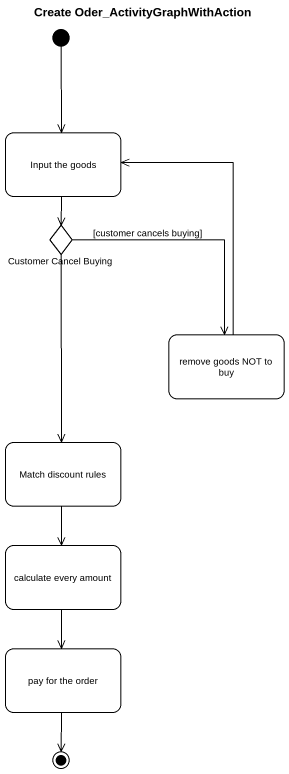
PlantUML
@startuml
title Create Oder_ActivityGraphWithAction
hide empty description
state "Input the goods" as Input_the_goods
state "Customer Cancel Buying" as Customer_Cancel_Buying <<choice>>
state "remove goods NOT to buy" as remove_goods_NOT_to_buy
state "Match discount rules" as Match_discount_rules
state "calculate every amount" as calculate_every_amount
state "pay for the order" as pay_for_the_order
[*] --> Input_the_goods
Input_the_goods --> Customer_Cancel_Buying
Customer_Cancel_Buying --> remove_goods_NOT_to_buy : [customer cancels buying]
Customer_Cancel_Buying --> Match_discount_rules
remove_goods_NOT_to_buy -up-> Input_the_goods
Match_discount_rules --> calculate_every_amount
calculate_every_amount --> pay_for_the_order
pay_for_the_order --> [*]
@enduml
